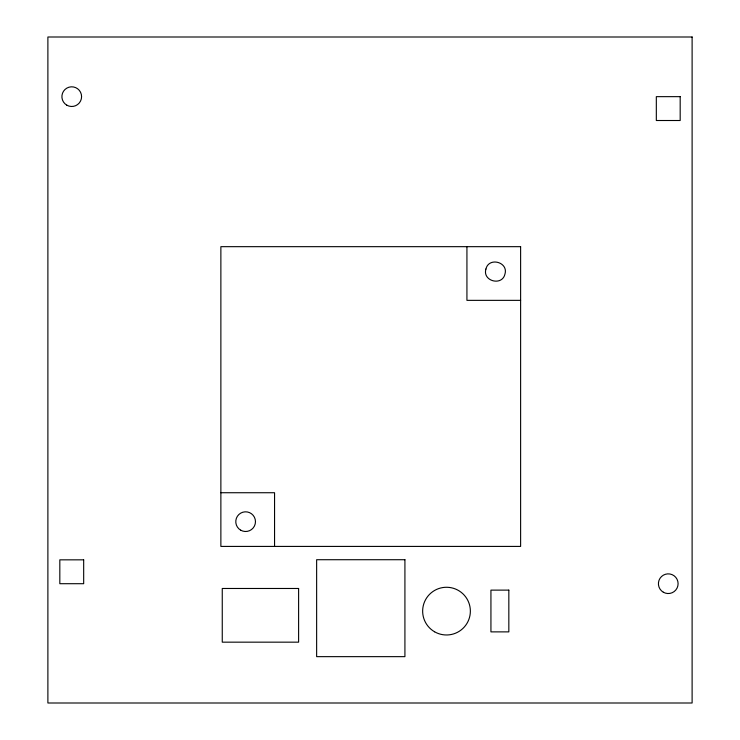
<?xml version="1.0" encoding="UTF-8"?>
<svg xmlns="http://www.w3.org/2000/svg" width="740" height="740" viewBox="0 0 740 740"><rect width="100%" height="100%" fill="white"/><g stroke="black" fill="none" stroke-linecap="round" stroke-linejoin="round"><path stroke-width="1.11" d="M520.618 300.357L466.931 300.357L466.931 246.67M220.871 492.729L274.558 492.729L274.558 546.416M485.93 269.036C482.193 281.126 502.127 286.463 504.939 274.133C508.676 262.043 488.733 256.697 485.93 269.036M692.113 37L47.887 37L47.887 703L692.113 703L692.113 37M680.18 96.653L656.324 96.653L656.324 120.509L680.18 120.509L680.18 96.653M520.618 246.67L220.871 246.67L220.871 546.416L520.618 546.416L520.618 246.67M404.919 559.718L316.637 559.718L316.637 656.648L404.919 656.648L404.919 559.718M83.675 559.838L59.82 559.838L59.82 583.703L83.675 583.703L83.675 559.838M298.608 588.476L222.259 588.476L222.259 642.163L298.608 642.163L298.608 588.476M508.833 590.122L490.935 590.122L490.935 631.877L508.833 631.877L508.833 590.122M434.574 631.784A23.856 23.856 0 0 0 470.363 611.12A23.856 23.856 0 0 0 434.574 590.465A23.856 23.856 0 0 0 434.574 631.784M66.822 105.173A9.842 9.842 0 0 0 81.585 96.653A9.842 9.842 0 0 0 66.822 88.125A9.842 9.842 0 0 0 66.822 105.173M663.336 592.222A9.842 9.842 0 0 0 678.099 583.703A9.842 9.842 0 0 0 663.336 575.174A9.842 9.842 0 0 0 663.336 592.222M240.704 530.182A9.842 9.842 0 0 0 255.467 521.663A9.842 9.842 0 0 0 240.704 513.135A9.842 9.842 0 0 0 240.704 530.182"/></g></svg>
